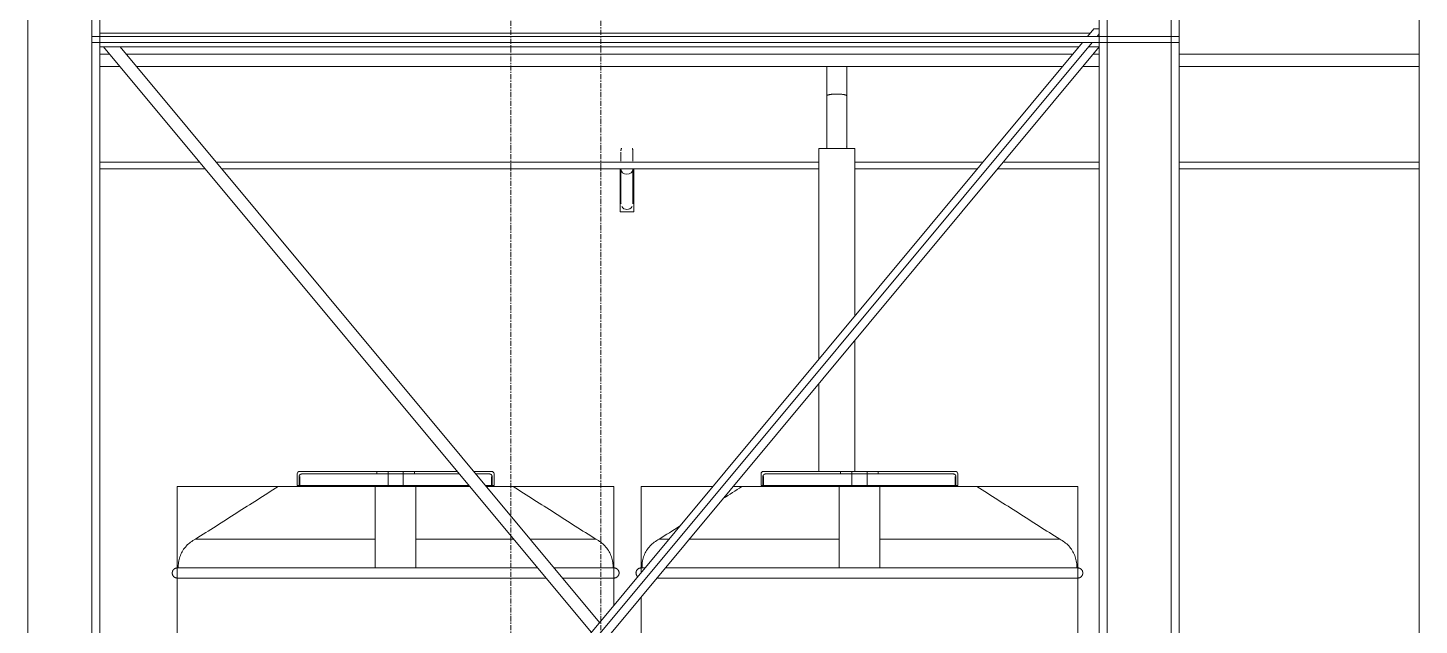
# Model space of a CAD drawing. Header units: inches. Extents: x 22 to 382261, y 22 to 371281.
# Drawn here: x 220656 to 224136, y 142063 to 143557 of the extents above; entities that cross this region are included whole.
import ezdxf

# ---------------------------------------------------------------- set-up
doc = ezdxf.new("R2010")
doc.units = ezdxf.units.IN
doc.header["$MEASUREMENT"] = 0
doc.linetypes.add('Grid Line 1_2_', pattern=[22.225, 12.7, -3.175, 3.175, -3.175])
for name, color, linetype, lineweight in [('A-ROOF', 132, 'Continuous', 9), ('P-PIPE', 3, 'Continuous', 9), ('Q-CASE', 31, 'Continuous', 9), ('S-GRID', 1, 'Continuous', 9)]:
    doc.layers.add(name, color=color, linetype=linetype, lineweight=lineweight)

# ---------------------------------------------------------------- blocks, each defined once
blk = doc.blocks.new('Casework 1 - Casework 1-382926-Right Side Elevation')
at = {"layer": 'Q-CASE'}
for p, q in [((2181.2, 3000), (2181.2, 3189.7)), ((2131.2, 3155.2), (2131.2, 3160.7)), ((2131.2, 3155.2), (2131.2, 3000)), ((2131.2, 3131.2), (2131.2, 3000)), ((2181.2, 3000), (2181.2, 3131.2)), ((2111.2, 3000), (2111.2, 2472.8)), ((2201.2, 3000), (2111.2, 3000)), ((2201.2, 2580.8), (2201.2, 3000)), ((2201.2, 2191.6), (2201.2, 2519.6)), ((2111.2, 2411.6), (2111.2, 2192))]:
    blk.add_line(p, q, dxfattribs=at)
at = {"layer": 'Q-CASE', "flags": 128}
for points in [[(2131.2, 3195), (2131.2, 3200.3), (2131.2, 3204.7)], [(2131.2, 3204.7), (2131.2, 3167.6), (2131.2, 3131.2)], [(2131.2, 3204.7), (2131.2, 3184.3), (2131.2, 3156), (2131.2, 3124.5), (2131.2, 3089.8), (2131.2, 3052.1), (2131.2, 3011.4), (2131.2, 3000)], [(2131.2, 3000), (2131.2, 3041.5), (2131.2, 3080), (2131.2, 3115.5), (2131.2, 3147.9), (2131.2, 3177.1), (2131.2, 3203)], [(2181.2, 3131.2), (2181.2, 3177.8), (2181.2, 3204.7)], [(2181.2, 3000), (2181.2, 3041.5), (2181.2, 3055.5)]]:
    blk.add_lwpolyline(points, dxfattribs=at)
at = {"layer": 'Q-CASE'}
for points, knots in [([(2131.5, 3130.5), (2131.4, 3130.6), (2131.2, 3130.8), (2131.2, 3131.2), (2131.2, 3131.5), (2131.4, 3131.8), (2131.7, 3132.2), (2132.2, 3132.5), (2132.7, 3132.8), (2133.1, 3133), (2133.5, 3133.1), (2133.9, 3133.3), (2134.6, 3133.5), (2135.4, 3133.8), (2136.4, 3134), (2137.3, 3134.2), (2138, 3134.3), (2138.8, 3134.5), (2139.8, 3134.6), (2141.3, 3134.9), (2142.9, 3135.1), (2144.4, 3135.3), (2145.5, 3135.3), (2146.7, 3135.4), (2148.3, 3135.4), (2151.3, 3135.5), (2154.2, 3135.6), (2156.2, 3135.7)], [-0.5555556, -0.5555556, -0.5555556, -0.5555556, -0.5277778, -0.5, -0.4722222, -0.4444444, -0.4166667, -0.3888889, -0.3611111, -0.3472222, -0.3333333, -0.3194444, -0.3055556, -0.2777778, -0.25, -0.2361111, -0.2222222, -0.2083333, -0.1944444, -0.1666667, -0.1388889, -0.125, -0.1111111, -0.0972222, -0.0833333, -0.0555556, 0, 0, 0, 0]), ([(2156.2, 3135.7), (2158.2, 3135.6), (2161.1, 3135.5), (2164.1, 3135.4), (2165.7, 3135.4), (2166.9, 3135.3), (2168, 3135.3), (2169.5, 3135.1), (2171.1, 3134.9), (2172.6, 3134.6), (2173.6, 3134.5), (2174.4, 3134.3), (2175.1, 3134.2), (2176, 3134), (2177, 3133.8), (2177.8, 3133.5), (2178.4, 3133.3), (2178.9, 3133.1), (2179.3, 3133), (2179.7, 3132.8), (2180.2, 3132.5), (2180.7, 3132.2), (2181, 3131.8), (2181.2, 3131.5), (2181.2, 3131.2), (2181.1, 3130.8), (2181, 3130.6), (2180.9, 3130.5)], [-1, -1, -1, -1, -0.9444444, -0.9166667, -0.9027778, -0.8888889, -0.875, -0.8611111, -0.8333333, -0.8055556, -0.7916667, -0.7777778, -0.7638889, -0.75, -0.7222222, -0.6944444, -0.6805556, -0.6666667, -0.6527778, -0.6388889, -0.6111111, -0.5833333, -0.5555556, -0.5277778, -0.5, -0.4722222, -0.4444444, -0.4444444, -0.4444444, -0.4444444]), ([(2131.2, 2999.9), (2131.2, 3000.8), (2131.2, 3002.3), (2131.3, 3003.8), (2131.4, 3004.5)], [0.5, 0.5, 0.5, 0.5, 0.52777778, 0.54926593, 0.54926593, 0.54926593, 0.54926593])]:
    blk.add_open_spline(points, degree=3, knots=knots, dxfattribs=at)
for points in [[(2131.5, 3004.9), (2131.4, 3004), (2131.2, 3002.4), (2131.2, 3000.8), (2131.2, 3000)], [(2181.2, 3000), (2181.2, 3000.8), (2181.1, 3002.4), (2181, 3004), (2180.9, 3004.9)]]:
    blk.add_open_spline(points, degree=3, dxfattribs=at)
blk = doc.blocks.new('Roofs 1 - Roofs 1-397225-Right Side Elevation')
at = {"layer": 'A-ROOF'}
for p, q in [((312.8, 3235.5), (337.4, 3235.5)), ((312.8, 3204.7), (363, 3204.7)), ((379.1, 3235.5), (2746.6, 3235.5)), ((404.7, 3204.7), (2721, 3204.7)), ((2771.9, 3204.7), (2812.8, 3204.7)), ((2797.2, 3235.5), (2812.8, 3235.5)), ((3012.8, 3235.5), (3612.8, 3235.5)), ((3012.8, 3204.7), (3612.8, 3204.7))]:
    blk.add_line(p, q, dxfattribs=at)
blk = doc.blocks.new('96M_High_Galvanize_Water_Tank_Frame_22788 - 96M_High_Galvanize_Water_Tank_Frame_22788-498790-Right Side Elevation')
at = {"layer": 'P-PIPE'}
for p, q in [((132.8, 265), (132.8, 6720)), ((292.8, 265), (292.8, 6720)), ((312.8, 265), (312.8, 6720)), ((2812.8, 265), (2812.8, 6720)), ((2832.8, 265), (2832.8, 6720)), ((2992.8, 265), (2992.8, 6720)), ((3012.8, 265), (3012.8, 6720)), ((3612.8, 0), (3612.8, 6615)), ((292.8, 3280), (3012.8, 3280)), ((292.8, 3280), (292.8, 3265)), ((312.8, 3287.9), (2790.2, 3287.9)), ((2799.5, 3299), (2783.7, 3280)), ((2812.8, 3299), (2799.5, 3299)), ((2807.2, 3280), (2812.8, 3286.7)), ((3012.8, 3265), (3012.8, 3280)), ((3012.8, 3265), (292.8, 3265)), ((312.8, 3253.9), (2761.9, 3253.9)), ((322.1, 3253.9), (1542, 1789.5)), ((1562.8, 1814.5), (363.8, 3253.9)), ((2771.2, 3265), (563.6, 615)), ((587.1, 615), (2794.8, 3265)), ((634.4, 638.9), (2812.8, 3253.9)), ((2785.2, 3253.9), (2812.8, 3253.9)), ((806.8, 2185.6), (806.8, 2157)), ((811.5, 2179.3), (811.5, 2157)), ((813.1, 2192), (1005.7, 2192)), ((813.1, 2157), (813.1, 2179.3)), ((1033.8, 2192), (1005.7, 2192)), ((1005.7, 2192), (1005.7, 2185.1)), ((1071.9, 2192), (1033.8, 2192)), ((1033.8, 2192), (1033.8, 2185.6)), ((1033.8, 2157), (1033.8, 2185.6)), ((1071.9, 2185.6), (1071.9, 2192)), ((1099.9, 2192), (1071.9, 2192)), ((1071.9, 2185.6), (1071.9, 2157)), ((1099.9, 2185.6), (1099.9, 2192)), ((1099.9, 2192), (1206.8, 2192)), ((1248.4, 2192), (1292.6, 2192)), ((1292.6, 2179.3), (1292.6, 2157)), ((1294.1, 2157), (1294.1, 2179.3)), ((1298.9, 2157), (1298.9, 2185.6)), ((1966.8, 2185.6), (1966.8, 2157)), ((1971.5, 2179.3), (1971.5, 2157)), ((1973.1, 2192), (2165.7, 2192)), ((1973.1, 2157), (1973.1, 2179.3)), ((2193.8, 2192), (2165.7, 2192)), ((2165.7, 2192), (2165.7, 2185.1)), ((2231.9, 2192), (2193.8, 2192)), ((2193.8, 2192), (2193.8, 2185.6)), ((2193.8, 2157), (2193.8, 2185.6)), ((2231.9, 2185.6), (2231.9, 2192)), ((2259.9, 2192), (2231.9, 2192)), ((2231.9, 2185.6), (2231.9, 2157)), ((2259.9, 2185.6), (2259.9, 2192)), ((2259.9, 2192), (2452.6, 2192)), ((2452.6, 2179.3), (2452.6, 2157)), ((2454.1, 2157), (2454.1, 2179.3)), ((2458.9, 2157), (2458.9, 2185.6)), ((506.7, 2153.9), (506.7, 1950.7)), ((506.7, 2153.9), (758.7, 2153.9)), ((1002, 2153.9), (758.7, 2153.9)), ((806.8, 2157), (813.1, 2157)), ((1033.6, 2157), (812.3, 2157)), ((830.6, 2157), (830.6, 2153.9)), ((1002, 1950.7), (1002, 2153.9)), ((1002, 2153.9), (1103.6, 2153.9)), ((1033.8, 2157), (1071.9, 2157)), ((1236.4, 2157), (1072, 2157)), ((1238.9, 2153.9), (1103.6, 2153.9)), ((1103.6, 2153.9), (1103.6, 1950.7)), ((1293.4, 2157), (1278.9, 2157)), ((1346.9, 2153.9), (1280.8, 2153.9)), ((1292.6, 2157), (1298.9, 2157)), ((1346.9, 2153.9), (1598.9, 2153.9)), ((1598.9, 1950.7), (1598.9, 2153.9)), ((1666.7, 2153.9), (1666.7, 1950.7)), ((1666.7, 2153.9), (1845.5, 2153.9)), ((1896.5, 2153.9), (1918.7, 2153.9)), ((2162, 2153.9), (1918.7, 2153.9)), ((1966.8, 2157), (1973.1, 2157)), ((2193.6, 2157), (1972.3, 2157)), ((1990.6, 2157), (1990.6, 2153.9)), ((2162, 1950.7), (2162, 2153.9)), ((2162, 2153.9), (2263.6, 2153.9)), ((2193.8, 2157), (2231.9, 2157)), ((2453.4, 2157), (2232, 2157)), ((2506.9, 2153.9), (2263.6, 2153.9)), ((2263.6, 2153.9), (2263.6, 1950.7)), ((2435.1, 2153.9), (2435.1, 2157)), ((2452.6, 2157), (2458.9, 2157)), ((2506.9, 2153.9), (2758.9, 2153.9)), ((2758.9, 1950.7), (2758.9, 2153.9)), ((1002, 2022.4), (552, 2022.4)), ((1348.4, 2022.4), (1103.6, 2022.4)), ((1553.7, 2022.4), (1390.4, 2022.4)), ((1734.9, 2022.4), (1712, 2022.4)), ((2162, 2022.4), (1786, 2022.4)), ((2713.7, 2022.4), (2263.6, 2022.4)), ((506.7, 1950.7), (506.7, 1542.9)), ((506.7, 1950.7), (509.1, 1950.7)), ((507.3, 1950.7), (509.1, 1950.7)), ((509.1, 1953.9), (509.1, 1950.7)), ((515.5, 1950.7), (512.8, 1950.7)), ((536.5, 1950.7), (526.2, 1950.7)), ((567.6, 1950.7), (552.7, 1950.7)), ((608.7, 1950.7), (589.7, 1950.7)), ((659.1, 1950.7), (636.7, 1950.7)), ((717.7, 1950.7), (693.1, 1950.7)), ((783.2, 1950.7), (758.9, 1950.7)), ((853.3, 1950.7), (839.3, 1950.7)), ((951, 1950.7), (929.5, 1950.7)), ((1002, 1950.7), (1052.8, 1950.7)), ((1052.8, 1950.7), (1103.6, 1950.7)), ((1184.3, 1950.7), (1171.5, 1950.7)), ((1269.6, 1950.7), (1245.8, 1950.7)), ((1339.8, 1950.7), (1315.1, 1950.7)), ((1402.3, 1950.7), (1380.1, 1950.7)), ((1457.3, 1950.7), (1449.7, 1950.7)), ((1504, 1950.7), (1501.5, 1950.7)), ((1552.5, 1950.7), (1542.5, 1950.7)), ((1579.5, 1950.7), (1571.4, 1950.7)), ((1592.8, 1950.7), (1590.3, 1950.7)), ((1596.6, 1950.7), (1596.6, 1953.9)), ((1596.6, 1950.7), (1598.3, 1950.7)), ((1596.6, 1950.7), (1598.9, 1950.7)), ((1598.9, 1857.8), (1598.9, 1950.7)), ((1666.7, 1950.7), (1666.7, 1939.2)), ((1666.7, 1950.7), (1669.1, 1950.7)), ((1667.3, 1950.7), (1669.1, 1950.7)), ((1669.1, 1953.9), (1669.1, 1950.7)), ((1675.3, 1950.7), (1672.8, 1950.7)), ((1768.7, 1950.7), (1749.7, 1950.7)), ((1819.1, 1950.7), (1796.7, 1950.7)), ((1877.7, 1950.7), (1853.1, 1950.7)), ((1943.2, 1950.7), (1918.9, 1950.7)), ((2013.3, 1950.7), (1999.3, 1950.7)), ((2111, 1950.7), (2089.5, 1950.7)), ((2162, 1950.7), (2212.8, 1950.7)), ((2212.8, 1950.7), (2263.6, 1950.7)), ((2344.3, 1950.7), (2331.5, 1950.7)), ((2429.6, 1950.7), (2405.8, 1950.7)), ((2499.8, 1950.7), (2475.1, 1950.7)), ((2562.3, 1950.7), (2540.1, 1950.7)), ((2617.3, 1950.7), (2600.3, 1950.7)), ((2664, 1950.7), (2661.5, 1950.7)), ((2712.5, 1950.7), (2702.5, 1950.7)), ((2739.5, 1950.7), (2731.4, 1950.7)), ((2752.8, 1950.7), (2750.3, 1950.7)), ((2756.6, 1950.7), (2756.6, 1953.9)), ((2756.6, 1950.7), (2758.3, 1950.7)), ((2756.6, 1950.7), (2758.9, 1950.7)), ((2758.9, 1542.9), (2758.9, 1950.7)), ((512.8, 1925.3), (515.5, 1925.3)), ((526.5, 1925.3), (536.1, 1925.3)), ((553.2, 1925.3), (567.1, 1925.3)), ((590.4, 1925.3), (608.3, 1925.3)), ((637.7, 1925.3), (658.7, 1925.3)), ((694.3, 1925.3), (717.4, 1925.3)), ((760.2, 1925.3), (783, 1925.3)), ((840.2, 1925.3), (853.3, 1925.3)), ((931.3, 1925.3), (949.8, 1925.3)), ((1012, 1925.3), (1013.9, 1925.3)), ((1091.8, 1925.3), (1093.6, 1925.3)), ((1171.7, 1925.3), (1183.6, 1925.3)), ((1246.2, 1925.3), (1268.5, 1925.3)), ((1315.8, 1925.3), (1338.9, 1925.3)), ((1380.9, 1925.3), (1401.7, 1925.3)), ((1501.7, 1925.3), (1504, 1925.3)), ((1542.7, 1925.3), (1552.1, 1925.3)), ((1572.9, 1925.3), (1579.2, 1925.3)), ((1590.5, 1925.3), (1592.8, 1925.3)), ((1713.2, 1925.3), (1727.1, 1925.3)), ((1750.4, 1925.3), (1768.3, 1925.3)), ((1797.7, 1925.3), (1818.7, 1925.3)), ((1854.3, 1925.3), (1877.4, 1925.3)), ((1920.2, 1925.3), (1943, 1925.3)), ((2000.2, 1925.3), (2013.3, 1925.3)), ((2091.3, 1925.3), (2109.8, 1925.3)), ((2172, 1925.3), (2173.9, 1925.3)), ((2251.8, 1925.3), (2253.6, 1925.3)), ((2331.7, 1925.3), (2343.6, 1925.3)), ((2406.2, 1925.3), (2428.5, 1925.3)), ((2475.8, 1925.3), (2498.9, 1925.3)), ((2540.9, 1925.3), (2561.7, 1925.3)), ((2601.1, 1925.3), (2617.1, 1925.3)), ((2661.7, 1925.3), (2664, 1925.3)), ((2702.7, 1925.3), (2712.1, 1925.3)), ((2731.6, 1925.3), (2734.3, 1925.3)), ((2734.7, 1925.3), (2739.2, 1925.3)), ((2750.5, 1925.3), (2752.8, 1925.3)), ((1666.7, 1878.1), (1666.7, 1689.8))]:
    blk.add_line(p, q, dxfattribs=at)
at = {"layer": 'P-PIPE', "flags": 128}
for points in [[(811.5, 2179.3), (811.5, 2179.5), (811.6, 2179.8), (811.6, 2180), (811.6, 2180.3), (811.7, 2180.5), (811.7, 2180.8), (811.8, 2181), (811.9, 2181.2), (811.9, 2181.5), (812, 2181.7), (812.1, 2182), (812.3, 2182.2), (812.4, 2182.4), (812.5, 2182.6), (812.6, 2182.8), (812.8, 2183), (813, 2183.2), (813.1, 2183.4), (813.3, 2183.6), (813.5, 2183.8), (813.7, 2184), (813.8, 2184.1), (814, 2184.3), (814.2, 2184.5), (814.5, 2184.6), (814.7, 2184.7), (814.9, 2184.9), (815.1, 2185), (815.4, 2185.1), (815.6, 2185.2), (815.8, 2185.3), (816.1, 2185.3), (816.3, 2185.4), (816.6, 2185.5), (816.8, 2185.5), (817.1, 2185.5), (817.3, 2185.6), (817.6, 2185.6), (817.8, 2185.6), (817.9, 2185.6)], [(817.9, 2185.6), (818.1, 2185.6), (818.6, 2185.6), (819.6, 2185.6), (820.9, 2185.6), (822.6, 2185.6)], [(1212, 2185.6), (1209.7, 2185.6), (1202.5, 2185.6), (1195.2, 2185.6), (1187.6, 2185.6), (1179.8, 2185.6), (1171.8, 2185.6), (1163.6, 2185.6), (1155.2, 2185.6), (1146.7, 2185.6), (1138, 2185.6), (1129.1, 2185.6), (1120.2, 2185.6), (1111.1, 2185.6), (1102, 2185.6), (1092.8, 2185.6), (1083.5, 2185.6), (1074.1, 2185.6), (1064.8, 2185.6), (1055.4, 2185.6), (1046, 2185.6), (1036.6, 2185.6), (1027.2, 2185.6), (1017.9, 2185.6), (1008.6, 2185.6), (999.5, 2185.6), (990.4, 2185.6), (981.3, 2185.6), (972.5, 2185.6), (963.7, 2185.6), (955.1, 2185.6), (946.6, 2185.6), (938.3, 2185.6), (930.2, 2185.6), (922.3, 2185.6), (914.6, 2185.6), (907.1, 2185.6), (899.8, 2185.6), (892.8, 2185.6), (886.1, 2185.6), (879.6, 2185.6), (873.4, 2185.6), (867.5, 2185.6), (861.8, 2185.6), (856.5, 2185.6), (851.5, 2185.6), (846.8, 2185.6), (842.5, 2185.6), (838.5, 2185.6), (834.8, 2185.6), (831.5, 2185.6), (828.5, 2185.6), (825.9, 2185.6), (823.6, 2185.6), (821.8, 2185.6), (820.2, 2185.6), (819.1, 2185.6), (818.3, 2185.6), (817.9, 2185.6), (817.9, 2185.6)], [(1287.8, 2185.6), (1287.6, 2185.6), (1287, 2185.6), (1286.1, 2185.6), (1284.8, 2185.6), (1283.1, 2185.6), (1281.1, 2185.6), (1278.6, 2185.6), (1275.9, 2185.6), (1272.7, 2185.6), (1269.2, 2185.6), (1265.4, 2185.6), (1261.2, 2185.6), (1256.7, 2185.6), (1253.7, 2185.6)], [(1282, 2185.6), (1283.9, 2185.6), (1285.4, 2185.6), (1286.6, 2185.6), (1287.3, 2185.6), (1287.7, 2185.6), (1287.8, 2185.6)], [(1287.8, 2185.6), (1288, 2185.6), (1288.3, 2185.6), (1288.5, 2185.6), (1288.8, 2185.5), (1289, 2185.5), (1289.3, 2185.4), (1289.5, 2185.4), (1289.8, 2185.3), (1290, 2185.2), (1290.3, 2185.1), (1290.5, 2185), (1290.7, 2184.9), (1290.9, 2184.8), (1291.2, 2184.6), (1291.4, 2184.5), (1291.6, 2184.3), (1291.8, 2184.2), (1292, 2184), (1292.2, 2183.9), (1292.3, 2183.7), (1292.5, 2183.5), (1292.7, 2183.3), (1292.8, 2183.1), (1293, 2182.9), (1293.1, 2182.7), (1293.3, 2182.5), (1293.4, 2182.2), (1293.5, 2182), (1293.6, 2181.8), (1293.7, 2181.6), (1293.8, 2181.3), (1293.9, 2181.1), (1293.9, 2180.8), (1294, 2180.6), (1294, 2180.3), (1294.1, 2180.1), (1294.1, 2179.8), (1294.1, 2179.6), (1294.1, 2179.3), (1294.1, 2179.3)], [(1971.5, 2179.3), (1971.5, 2179.5), (1971.6, 2179.8), (1971.6, 2180), (1971.6, 2180.3), (1971.7, 2180.5), (1971.7, 2180.8), (1971.8, 2181), (1971.9, 2181.2), (1971.9, 2181.5), (1972, 2181.7), (1972.1, 2182), (1972.3, 2182.2), (1972.4, 2182.4), (1972.5, 2182.6), (1972.6, 2182.8), (1972.8, 2183), (1973, 2183.2), (1973.1, 2183.4), (1973.3, 2183.6), (1973.5, 2183.8), (1973.7, 2184), (1973.8, 2184.1), (1974, 2184.3), (1974.2, 2184.5), (1974.5, 2184.6), (1974.7, 2184.7), (1974.9, 2184.9), (1975.1, 2185), (1975.4, 2185.1), (1975.6, 2185.2), (1975.8, 2185.3), (1976.1, 2185.3), (1976.3, 2185.4), (1976.6, 2185.5), (1976.8, 2185.5), (1977.1, 2185.5), (1977.3, 2185.6), (1977.6, 2185.6), (1977.8, 2185.6), (1977.9, 2185.6)], [(1977.9, 2185.6), (1978.1, 2185.6), (1978.6, 2185.6), (1979.6, 2185.6), (1980.9, 2185.6), (1982.6, 2185.6)], [(2447.8, 2185.6), (2447.6, 2185.6), (2447, 2185.6), (2446.1, 2185.6), (2444.8, 2185.6), (2443.1, 2185.6), (2441.1, 2185.6), (2438.6, 2185.6), (2435.9, 2185.6), (2432.7, 2185.6), (2429.2, 2185.6), (2425.4, 2185.6), (2421.2, 2185.6), (2416.7, 2185.6), (2411.9, 2185.6), (2406.8, 2185.6), (2401.3, 2185.6), (2395.5, 2185.6), (2389.5, 2185.6), (2383.1, 2185.6), (2376.5, 2185.6), (2369.7, 2185.6), (2362.5, 2185.6), (2355.2, 2185.6), (2347.6, 2185.6), (2339.8, 2185.6), (2331.8, 2185.6), (2323.6, 2185.6), (2315.2, 2185.6), (2306.7, 2185.6), (2298, 2185.6), (2289.1, 2185.6), (2280.2, 2185.6), (2271.1, 2185.6), (2262, 2185.6), (2252.8, 2185.6), (2243.5, 2185.6), (2234.1, 2185.6), (2224.8, 2185.6), (2215.4, 2185.6), (2206, 2185.6), (2196.6, 2185.6), (2187.2, 2185.6), (2177.9, 2185.6), (2168.6, 2185.6), (2159.5, 2185.6), (2150.4, 2185.6), (2141.3, 2185.6), (2132.5, 2185.6), (2123.7, 2185.6), (2115.1, 2185.6), (2106.6, 2185.6), (2098.3, 2185.6), (2090.2, 2185.6), (2082.3, 2185.6), (2074.6, 2185.6), (2067.1, 2185.6), (2059.8, 2185.6), (2052.8, 2185.6), (2046.1, 2185.6), (2039.6, 2185.6), (2033.4, 2185.6), (2027.5, 2185.6), (2021.8, 2185.6), (2016.5, 2185.6), (2011.5, 2185.6), (2006.8, 2185.6), (2002.5, 2185.6), (1998.5, 2185.6), (1994.8, 2185.6), (1991.5, 2185.6), (1988.5, 2185.6), (1985.9, 2185.6), (1983.6, 2185.6), (1981.8, 2185.6), (1980.2, 2185.6), (1979.1, 2185.6), (1978.3, 2185.6), (1977.9, 2185.6), (1977.9, 2185.6)], [(2442, 2185.6), (2443.9, 2185.6), (2445.4, 2185.6), (2446.6, 2185.6), (2447.3, 2185.6), (2447.7, 2185.6), (2447.8, 2185.6)], [(2447.8, 2185.6), (2448, 2185.6), (2448.3, 2185.6), (2448.5, 2185.6), (2448.8, 2185.5), (2449, 2185.5), (2449.3, 2185.4), (2449.5, 2185.4), (2449.8, 2185.3), (2450, 2185.2), (2450.3, 2185.1), (2450.5, 2185), (2450.7, 2184.9), (2450.9, 2184.8), (2451.2, 2184.6), (2451.4, 2184.5), (2451.6, 2184.3), (2451.8, 2184.2), (2452, 2184), (2452.2, 2183.9), (2452.3, 2183.7), (2452.5, 2183.5), (2452.7, 2183.3), (2452.8, 2183.1), (2453, 2182.9), (2453.1, 2182.7), (2453.3, 2182.5), (2453.4, 2182.2), (2453.5, 2182), (2453.6, 2181.8), (2453.7, 2181.6), (2453.8, 2181.3), (2453.9, 2181.1), (2453.9, 2180.8), (2454, 2180.6), (2454, 2180.3), (2454.1, 2180.1), (2454.1, 2179.8), (2454.1, 2179.6), (2454.1, 2179.3), (2454.1, 2179.3)], [(506.7, 1925.3), (506.2, 1925.3), (505.7, 1925.3), (505.2, 1925.3), (504.7, 1925.4), (504.2, 1925.5), (503.7, 1925.6), (503.2, 1925.7), (502.7, 1925.9), (502.3, 1926.1), (501.8, 1926.3), (501.3, 1926.5), (500.9, 1926.7), (500.4, 1926.9), (500, 1927.2), (499.6, 1927.5), (499.2, 1927.8), (498.8, 1928.1), (498.4, 1928.4), (498, 1928.7), (497.6, 1929.1), (497.3, 1929.5), (497, 1929.9), (496.6, 1930.3), (496.3, 1930.7), (496.1, 1931.1), (495.8, 1931.5), (495.5, 1932), (495.3, 1932.4), (495.1, 1932.9), (494.9, 1933.3), (494.7, 1933.8), (494.6, 1934.3), (494.4, 1934.8), (494.3, 1935.3), (494.2, 1935.8), (494.1, 1936.3), (494.1, 1936.8), (494.1, 1937.3), (494, 1937.8), (494, 1938.3), (494.1, 1938.8), (494.1, 1939.3), (494.2, 1939.8), (494.3, 1940.3), (494.4, 1940.8), (494.5, 1941.3), (494.6, 1941.8), (494.8, 1942.3), (495, 1942.8), (495.2, 1943.2), (495.4, 1943.7), (495.6, 1944.1), (495.9, 1944.6), (496.2, 1945), (496.5, 1945.4), (496.8, 1945.8), (497.1, 1946.2), (497.4, 1946.6), (497.8, 1947), (498.2, 1947.3), (498.5, 1947.7), (498.9, 1948), (499.3, 1948.3), (499.8, 1948.6), (500.2, 1948.8), (500.6, 1949.1), (501.1, 1949.3), (501.5, 1949.5), (502, 1949.7), (502.5, 1949.9), (503, 1950.1), (503.5, 1950.2), (503.9, 1950.3), (504.4, 1950.4), (504.9, 1950.5), (505.5, 1950.6), (506, 1950.6), (506.5, 1950.6), (506.7, 1950.7)], [(1407.8, 1950.7), (1400.8, 1950.7), (1383.7, 1950.7), (1366, 1950.7), (1347.9, 1950.7), (1329.3, 1950.7), (1310.2, 1950.7), (1290.8, 1950.7), (1270.9, 1950.7), (1250.7, 1950.7), (1230.2, 1950.7), (1209.4, 1950.7), (1188.4, 1950.7), (1167.1, 1950.7), (1145.7, 1950.7), (1124.1, 1950.7), (1102.4, 1950.7), (1080.6, 1950.7), (1058.7, 1950.7), (1036.9, 1950.7), (1015.1, 1950.7), (993.3, 1950.7), (971.7, 1950.7), (950.1, 1950.7), (928.8, 1950.7), (907.6, 1950.7), (886.7, 1950.7), (866, 1950.7), (845.6, 1950.7), (825.6, 1950.7), (805.9, 1950.7), (786.6, 1950.7), (767.8, 1950.7), (749.4, 1950.7), (731.5, 1950.7), (714.1, 1950.7), (697.2, 1950.7), (680.9, 1950.7), (665.2, 1950.7), (650.1, 1950.7), (635.7, 1950.7), (622, 1950.7), (608.9, 1950.7), (596.5, 1950.7), (584.9, 1950.7), (574, 1950.7), (563.9, 1950.7), (554.6, 1950.7), (546, 1950.7), (538.3, 1950.7), (531.4, 1950.7), (525.3, 1950.7), (520.1, 1950.7), (515.7, 1950.7), (512.2, 1950.7), (509.6, 1950.7), (507.8, 1950.7), (506.9, 1950.7), (506.7, 1950.7)], [(506.7, 1950.7), (507.2, 1950.7), (508.5, 1950.7), (510.7, 1950.7)], [(1598.9, 1950.7), (1598.5, 1950.7), (1597.2, 1950.7), (1595, 1950.7), (1592, 1950.7), (1588.1, 1950.7), (1583.3, 1950.7), (1577.7, 1950.7), (1571.2, 1950.7), (1563.9, 1950.7), (1555.8, 1950.7), (1546.9, 1950.7), (1537.2, 1950.7), (1526.8, 1950.7), (1515.5, 1950.7), (1503.6, 1950.7), (1490.9, 1950.7), (1477.5, 1950.7), (1463.4, 1950.7), (1449.4, 1950.7)], [(1593.5, 1950.7), (1596.1, 1950.7), (1597.9, 1950.7), (1598.8, 1950.7), (1598.9, 1950.7)], [(1598.9, 1950.7), (1599.4, 1950.6), (1600, 1950.6), (1600.5, 1950.6), (1601, 1950.5), (1601.5, 1950.4), (1602, 1950.3), (1602.4, 1950.2), (1602.9, 1950), (1603.4, 1949.8), (1603.9, 1949.6), (1604.3, 1949.4), (1604.8, 1949.2), (1605.2, 1949), (1605.7, 1948.7), (1606.1, 1948.4), (1606.5, 1948.1), (1606.9, 1947.8), (1607.3, 1947.5), (1607.7, 1947.2), (1608, 1946.8), (1608.4, 1946.4), (1608.7, 1946), (1609, 1945.6), (1609.3, 1945.2), (1609.6, 1944.8), (1609.9, 1944.4), (1610.1, 1943.9), (1610.4, 1943.5), (1610.6, 1943), (1610.8, 1942.6), (1610.9, 1942.1), (1611.1, 1941.6), (1611.2, 1941.1), (1611.4, 1940.6), (1611.5, 1940.1), (1611.5, 1939.6), (1611.6, 1939.1), (1611.6, 1938.6), (1611.6, 1938.1), (1611.6, 1937.6), (1611.6, 1937.1), (1611.6, 1936.6), (1611.5, 1936.1), (1611.4, 1935.6), (1611.3, 1935.1), (1611.2, 1934.6), (1611, 1934.1), (1610.9, 1933.6), (1610.7, 1933.1), (1610.5, 1932.7), (1610.3, 1932.2), (1610, 1931.8), (1609.8, 1931.3), (1609.5, 1930.9), (1609.2, 1930.5), (1608.9, 1930.1), (1608.6, 1929.7), (1608.2, 1929.3), (1607.9, 1928.9), (1607.5, 1928.6), (1607.1, 1928.2), (1606.7, 1927.9), (1606.3, 1927.6), (1605.9, 1927.3), (1605.5, 1927.1), (1605, 1926.8), (1604.6, 1926.6), (1604.1, 1926.4), (1603.7, 1926.2), (1603.2, 1926), (1602.7, 1925.8), (1602.2, 1925.7), (1601.7, 1925.6), (1601.2, 1925.5), (1600.7, 1925.4), (1600.2, 1925.3), (1599.7, 1925.3), (1599.2, 1925.3), (1598.9, 1925.3)], [(1658, 1928.7), (1657.6, 1929.1), (1657.3, 1929.5), (1657, 1929.9), (1656.6, 1930.3), (1656.3, 1930.7), (1656.1, 1931.1), (1655.8, 1931.5), (1655.5, 1932), (1655.3, 1932.4), (1655.1, 1932.9), (1654.9, 1933.3), (1654.7, 1933.8), (1654.6, 1934.3), (1654.4, 1934.8), (1654.3, 1935.3), (1654.2, 1935.8), (1654.1, 1936.3), (1654.1, 1936.8), (1654.1, 1937.3), (1654, 1937.8), (1654, 1938.3), (1654.1, 1938.8), (1654.1, 1939.3), (1654.2, 1939.8), (1654.3, 1940.3), (1654.4, 1940.8), (1654.5, 1941.3), (1654.6, 1941.8), (1654.8, 1942.3), (1655, 1942.8), (1655.2, 1943.2), (1655.4, 1943.7), (1655.6, 1944.1), (1655.9, 1944.6), (1656.2, 1945), (1656.5, 1945.4), (1656.8, 1945.8), (1657.1, 1946.2), (1657.4, 1946.6), (1657.8, 1947), (1658.2, 1947.3), (1658.5, 1947.7), (1658.9, 1948), (1659.3, 1948.3), (1659.8, 1948.6), (1660.2, 1948.8), (1660.6, 1949.1), (1661.1, 1949.3), (1661.5, 1949.5), (1662, 1949.7), (1662.5, 1949.9), (1663, 1950.1), (1663.5, 1950.2), (1663.9, 1950.3), (1664.4, 1950.4), (1664.9, 1950.5), (1665.5, 1950.6), (1666, 1950.6), (1666.5, 1950.6), (1666.7, 1950.7)], [(1675.7, 1950.7), (1672.2, 1950.7), (1669.6, 1950.7), (1667.8, 1950.7), (1666.9, 1950.7), (1666.7, 1950.7)], [(1666.7, 1950.7), (1667.2, 1950.7), (1668.5, 1950.7), (1670.7, 1950.7)], [(2758.9, 1950.7), (2758.5, 1950.7), (2757.2, 1950.7), (2755, 1950.7), (2752, 1950.7), (2748.1, 1950.7), (2743.3, 1950.7), (2737.7, 1950.7), (2731.2, 1950.7), (2723.9, 1950.7), (2715.8, 1950.7), (2706.9, 1950.7), (2697.2, 1950.7), (2686.8, 1950.7), (2675.5, 1950.7), (2663.6, 1950.7), (2650.9, 1950.7), (2637.5, 1950.7), (2623.4, 1950.7), (2608.7, 1950.7), (2593.3, 1950.7), (2577.3, 1950.7), (2560.8, 1950.7), (2543.7, 1950.7), (2526, 1950.7), (2507.9, 1950.7), (2489.3, 1950.7), (2470.2, 1950.7), (2450.8, 1950.7), (2430.9, 1950.7), (2410.7, 1950.7), (2390.2, 1950.7), (2369.4, 1950.7), (2348.4, 1950.7), (2327.1, 1950.7), (2305.7, 1950.7), (2284.1, 1950.7), (2262.4, 1950.7), (2240.6, 1950.7), (2218.7, 1950.7), (2196.9, 1950.7), (2175.1, 1950.7), (2153.3, 1950.7), (2131.7, 1950.7), (2110.1, 1950.7), (2088.8, 1950.7), (2067.6, 1950.7), (2046.7, 1950.7), (2026, 1950.7), (2005.6, 1950.7), (1985.6, 1950.7), (1965.9, 1950.7), (1946.6, 1950.7), (1927.8, 1950.7), (1909.4, 1950.7), (1891.5, 1950.7), (1874.1, 1950.7), (1857.2, 1950.7), (1840.9, 1950.7), (1825.2, 1950.7), (1810.1, 1950.7), (1795.7, 1950.7), (1782, 1950.7), (1768.9, 1950.7), (1756.5, 1950.7), (1744.9, 1950.7), (1734, 1950.7), (1727.2, 1950.7)], [(2753.5, 1950.7), (2756.1, 1950.7), (2757.9, 1950.7), (2758.8, 1950.7), (2758.9, 1950.7)], [(2758.9, 1950.7), (2759.4, 1950.6), (2760, 1950.6), (2760.5, 1950.6), (2761, 1950.5), (2761.5, 1950.4), (2762, 1950.3), (2762.4, 1950.2), (2762.9, 1950), (2763.4, 1949.8), (2763.9, 1949.6), (2764.3, 1949.4), (2764.8, 1949.2), (2765.2, 1949), (2765.7, 1948.7), (2766.1, 1948.4), (2766.5, 1948.1), (2766.9, 1947.8), (2767.3, 1947.5), (2767.7, 1947.2), (2768, 1946.8), (2768.4, 1946.4), (2768.7, 1946), (2769, 1945.6), (2769.3, 1945.2), (2769.6, 1944.8), (2769.9, 1944.4), (2770.1, 1943.9), (2770.4, 1943.5), (2770.6, 1943), (2770.8, 1942.6), (2770.9, 1942.1), (2771.1, 1941.6), (2771.2, 1941.1), (2771.4, 1940.6), (2771.5, 1940.1), (2771.5, 1939.6), (2771.6, 1939.1), (2771.6, 1938.6), (2771.6, 1938.1), (2771.6, 1937.6), (2771.6, 1937.1), (2771.6, 1936.6), (2771.5, 1936.1), (2771.4, 1935.6), (2771.3, 1935.1), (2771.2, 1934.6), (2771, 1934.1), (2770.9, 1933.6), (2770.7, 1933.1), (2770.5, 1932.7), (2770.3, 1932.2), (2770, 1931.8), (2769.8, 1931.3), (2769.5, 1930.9), (2769.2, 1930.5), (2768.9, 1930.1), (2768.6, 1929.7), (2768.2, 1929.3), (2767.9, 1928.9), (2767.5, 1928.6), (2767.1, 1928.2), (2766.7, 1927.9), (2766.3, 1927.6), (2765.9, 1927.3), (2765.5, 1927.1), (2765, 1926.8), (2764.6, 1926.6), (2764.1, 1926.4), (2763.7, 1926.2), (2763.2, 1926), (2762.7, 1925.8), (2762.2, 1925.7), (2761.7, 1925.6), (2761.2, 1925.5), (2760.7, 1925.4), (2760.2, 1925.3), (2759.7, 1925.3), (2759.2, 1925.3), (2758.9, 1925.3)], [(506.7, 1925.3), (507.2, 1925.3), (508.5, 1925.3), (510.7, 1925.3), (513.7, 1925.3), (517.6, 1925.3), (522.4, 1925.3), (528, 1925.3), (534.5, 1925.3), (541.7, 1925.3), (549.8, 1925.3), (558.8, 1925.3), (568.5, 1925.3), (578.9, 1925.3), (590.2, 1925.3), (602.1, 1925.3), (614.8, 1925.3), (628.2, 1925.3), (642.3, 1925.3), (657, 1925.3), (672.4, 1925.3), (688.3, 1925.3), (704.9, 1925.3), (722, 1925.3), (739.6, 1925.3), (757.8, 1925.3), (776.4, 1925.3), (795.4, 1925.3), (814.9, 1925.3), (834.8, 1925.3), (855, 1925.3), (875.5, 1925.3), (896.3, 1925.3), (917.3, 1925.3), (938.6, 1925.3), (960, 1925.3), (981.6, 1925.3), (1003.3, 1925.3), (1025.1, 1925.3), (1046.9, 1925.3), (1068.8, 1925.3), (1090.6, 1925.3), (1112.4, 1925.3), (1134, 1925.3), (1155.5, 1925.3), (1176.9, 1925.3), (1198.1, 1925.3), (1219, 1925.3), (1239.7, 1925.3), (1260.1, 1925.3), (1280.1, 1925.3), (1299.8, 1925.3), (1319.1, 1925.3), (1337.9, 1925.3), (1356.3, 1925.3), (1374.2, 1925.3), (1391.6, 1925.3), (1408.5, 1925.3), (1424.8, 1925.3), (1428.9, 1925.3)], [(512.2, 1925.3), (509.6, 1925.3), (507.8, 1925.3), (506.9, 1925.3), (506.7, 1925.3)], [(1470.6, 1925.3), (1483.7, 1925.3), (1496.8, 1925.3), (1509.2, 1925.3), (1520.8, 1925.3), (1531.7, 1925.3), (1541.8, 1925.3), (1551.1, 1925.3), (1559.7, 1925.3), (1567.4, 1925.3), (1574.3, 1925.3), (1580.4, 1925.3), (1585.6, 1925.3), (1590, 1925.3), (1593.5, 1925.3), (1596.1, 1925.3), (1597.9, 1925.3), (1598.8, 1925.3), (1598.9, 1925.3)], [(1598.9, 1925.3), (1598.5, 1925.3), (1597.2, 1925.3), (1595, 1925.3)], [(1706, 1925.3), (1709.8, 1925.3), (1718.8, 1925.3), (1728.5, 1925.3), (1738.9, 1925.3), (1750.2, 1925.3), (1762.1, 1925.3), (1774.8, 1925.3), (1788.2, 1925.3), (1802.3, 1925.3), (1817, 1925.3), (1832.4, 1925.3), (1848.3, 1925.3), (1864.9, 1925.3), (1882, 1925.3), (1899.6, 1925.3), (1917.8, 1925.3), (1936.4, 1925.3), (1955.4, 1925.3), (1974.9, 1925.3), (1994.8, 1925.3), (2015, 1925.3), (2035.5, 1925.3), (2056.3, 1925.3), (2077.3, 1925.3), (2098.6, 1925.3), (2120, 1925.3), (2141.6, 1925.3), (2163.3, 1925.3), (2185.1, 1925.3), (2206.9, 1925.3), (2228.8, 1925.3), (2250.6, 1925.3), (2272.4, 1925.3), (2294, 1925.3), (2315.5, 1925.3), (2336.9, 1925.3), (2358.1, 1925.3), (2379, 1925.3), (2399.7, 1925.3), (2420.1, 1925.3), (2440.1, 1925.3), (2459.8, 1925.3), (2479.1, 1925.3), (2497.9, 1925.3), (2516.3, 1925.3), (2534.2, 1925.3), (2551.6, 1925.3), (2568.5, 1925.3), (2584.8, 1925.3), (2600.5, 1925.3), (2615.5, 1925.3), (2630, 1925.3), (2643.7, 1925.3), (2656.8, 1925.3), (2669.2, 1925.3), (2680.8, 1925.3), (2691.7, 1925.3), (2701.8, 1925.3), (2711.1, 1925.3), (2719.7, 1925.3), (2727.4, 1925.3), (2734.3, 1925.3), (2740.4, 1925.3), (2745.6, 1925.3), (2750, 1925.3), (2753.5, 1925.3), (2756.1, 1925.3), (2757.9, 1925.3), (2758.8, 1925.3), (2758.9, 1925.3)], [(2758.9, 1925.3), (2758.5, 1925.3), (2757.2, 1925.3), (2755, 1925.3)]]:
    blk.add_lwpolyline(points, dxfattribs=at)
at = {"layer": 'P-PIPE'}
for centre, start, end in [((813.1, 2185.6), 90, 180), ((1292.6, 2185.6), 0, 90), ((1973.1, 2185.6), 90, 180), ((2452.6, 2185.6), 0, 90)]:
    blk.add_arc(centre, 6.35, start, end, dxfattribs=at)
for points in [[(758.7, 2153.9), (741.5, 2142.9), (707, 2121.1), (655.3, 2088.2), (603.6, 2055.3), (569.2, 2033.3), (552, 2022.4)], [(1553.7, 2022.4), (1536.5, 2033.3), (1502, 2055.3), (1450.4, 2088.2), (1398.7, 2121.1), (1364.2, 2142.9), (1346.9, 2153.9)], [(1918.7, 2153.9), (1903, 2143.9), (1887.3, 2133.9), (1871.6, 2124)], [(2713.7, 2022.4), (2696.5, 2033.3), (2662, 2055.3), (2610.4, 2088.2), (2558.7, 2121.1), (2524.2, 2142.9), (2506.9, 2153.9)], [(1763.2, 2055), (1746.1, 2044.1), (1729.1, 2033.3), (1712, 2022.4)], [(552, 2022.4), (547.7, 2020.3), (539.6, 2015.4), (529, 2005.8), (520.3, 1994.5), (513.9, 1981.8), (510, 1968.1), (509.1, 1958.7), (509.1, 1953.9)], [(1596.6, 1953.9), (1596.6, 1958.7), (1595.7, 1968.1), (1591.7, 1981.8), (1585.3, 1994.5), (1576.7, 2005.8), (1566, 2015.4), (1558, 2020.3), (1553.7, 2022.4)], [(1712, 2022.4), (1707.7, 2020.3), (1699.6, 2015.4), (1689, 2005.8), (1680.3, 1994.5), (1673.9, 1981.8), (1670, 1968.1), (1669.1, 1958.7), (1669.1, 1953.9)], [(2756.6, 1953.9), (2756.6, 1958.7), (2755.7, 1968.1), (2751.7, 1981.8), (2745.3, 1994.5), (2736.7, 2005.8), (2726, 2015.4), (2718, 2020.3), (2713.7, 2022.4)]]:
    blk.add_open_spline(points, degree=3, dxfattribs=at)
blk = doc.blocks.new('Casework 6 - Casework 6-529220-Right Side Elevation')
at = {"layer": 'Q-CASE'}
for p, q in [((562.1, 2965.8), (312.8, 2965.8)), ((2111.2, 2965.8), (603.7, 2965.8)), ((2522, 2965.8), (2201.2, 2965.8)), ((2812.8, 2965.8), (2572.9, 2965.8)), ((3612.8, 2965.8), (3012.8, 2965.8)), ((312.8, 2949.1), (576, 2949.1)), ((617.7, 2949.1), (2111.2, 2949.1)), ((1614.1, 2949.1), (1614.1, 2841)), ((1616.2, 2949.1), (1616.2, 2865)), ((1646.2, 2865), (1646.2, 2949.1)), ((1648.5, 2841), (1648.5, 2949.1)), ((2201.2, 2949.1), (2508, 2949.1)), ((2558.9, 2949.1), (2812.8, 2949.1)), ((3012.8, 2949.1), (3612.8, 2949.1)), ((1614.1, 2841), (1648.5, 2841))]:
    blk.add_line(p, q, dxfattribs=at)
at = {"layer": 'Q-CASE', "flags": 128}
for points in [[(1616.2, 2993.4), (1616.2, 2994), (1616.2, 2994.6), (1616.3, 2995.2), (1616.4, 2995.8), (1616.5, 2996.4), (1616.6, 2997), (1616.8, 2997.6), (1617, 2998.1), (1617.2, 2998.7), (1617.4, 2999.3), (1617.6, 2999.8), (1617.9, 3000.3)], [(1644.7, 3000), (1644.9, 2999.4), (1645.2, 2998.9), (1645.4, 2998.3), (1645.6, 2997.7), (1645.7, 2997.1), (1645.9, 2996.6), (1646, 2996), (1646.1, 2995.4), (1646.1, 2994.8), (1646.2, 2994.2), (1646.2, 2993.6), (1646.2, 2993.4)], [(1646.2, 2967.8), (1646.2, 2981.9), (1646.2, 2990.4), (1646.2, 2993.4), (1646.2, 2993.4)], [(1616.2, 2990.6), (1616.2, 2982.3), (1616.2, 2968.5), (1616.2, 2967.8)], [(1616.2, 2861.6), (1616.2, 2896.8), (1616.2, 2926.6), (1616.2, 2949.1)], [(1646.2, 2949.1), (1646.2, 2924.2), (1646.2, 2894), (1646.2, 2861.6)]]:
    blk.add_lwpolyline(points, dxfattribs=at)
at = {"layer": 'Q-CASE'}
for centre, ratio, start_param, end_param in [((1631.2, 2947.7), 0.84545, 3.141593, 4.712389), ((1631.2, 2947.7), 0.84545, 4.712389, 6.283185), ((1631.2, 2865), 0.8105, 3.141593, 3.360885), ((1631.2, 2861.6), 0.962005, 3.685551, 4.712389), ((1631.2, 2861.6), 0.962005, 4.712389, 5.739226)]:
    blk.add_ellipse(centre, major_axis=(15, 0), ratio=ratio, start_param=start_param, end_param=end_param, dxfattribs=at)

msp = doc.modelspace()

# ---------------------------------------------------------------- linework, layer by layer
at = {"layer": 'S-GRID', "linetype": 'Grid Line 1_2_'}
for p, q in [((221864.1, 139805.4), (221864.1, 153134.6)), ((222089.1, 139805.4), (222089.1, 153134.6))]:
    msp.add_line(p, q, dxfattribs=at)

# ---------------------------------------------------------------- block references
at = {"layer": 'A-ROOF'}
msp.add_blockref('Roofs 1 - Roofs 1-397225-Right Side Elevation', (220522.9, 140255.4), dxfattribs=at)
at = {"layer": 'P-PIPE'}
msp.add_blockref('96M_High_Galvanize_Water_Tank_Frame_22788 - 96M_High_Galvanize_Water_Tank_Frame_22788-498790-Right Side Elevation', (220522.9, 140255.4), dxfattribs=at)
at = {"layer": 'Q-CASE'}
for name in ['Casework 1 - Casework 1-382926-Right Side Elevation', 'Casework 6 - Casework 6-529220-Right Side Elevation']:
    msp.add_blockref(name, (220522.9, 140255.4), dxfattribs=at)

doc.saveas('drawing.dxf')
